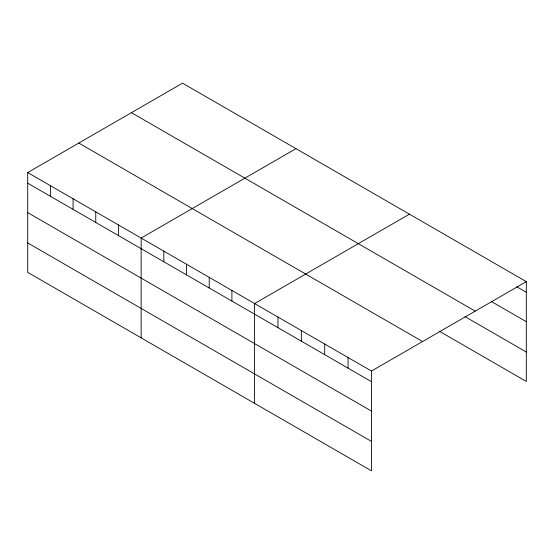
<?xml version="1.0" encoding="UTF-8"?>
<svg xmlns="http://www.w3.org/2000/svg" width="554" height="554" viewBox="0 0 554 554"><rect width="100%" height="100%" fill="white"/><g stroke="black" fill="none" stroke-linecap="round" stroke-linejoin="round"><path stroke-width="0.83" d="M27.7 172.564L371.464 371.035L371.464 470.831L27.7 272.36L27.7 172.564L182.536 83.169L526.3 281.64L526.3 381.436L439.37 331.25M295.974 148.666L141.145 238.061L141.145 337.857M409.42 214.163L254.584 303.55L254.584 403.347M371.464 371.035L526.3 281.64M516.806 286.778L526.3 292.256M491.239 301.445L526.3 321.687M131.436 112.67L475.207 311.14M464.938 316.583L526.3 352.012M78.793 143.064L422.564 341.534M27.7 183.18L371.464 381.651M27.7 212.611L371.464 411.082M27.7 242.929L371.464 441.399M348.092 357.538L348.092 368.154M324.713 344.041L324.713 354.657M301.341 330.544L301.341 341.16M277.963 317.047L277.963 327.663M231.897 290.455L231.897 301.071M209.211 277.353L209.211 287.969M186.518 264.258L186.518 274.874M163.832 251.156L163.832 261.772M118.452 224.959L118.452 235.575M95.766 211.857L95.766 222.473M73.08 198.761L73.08 209.377M50.386 185.659L50.386 196.275"/></g></svg>
